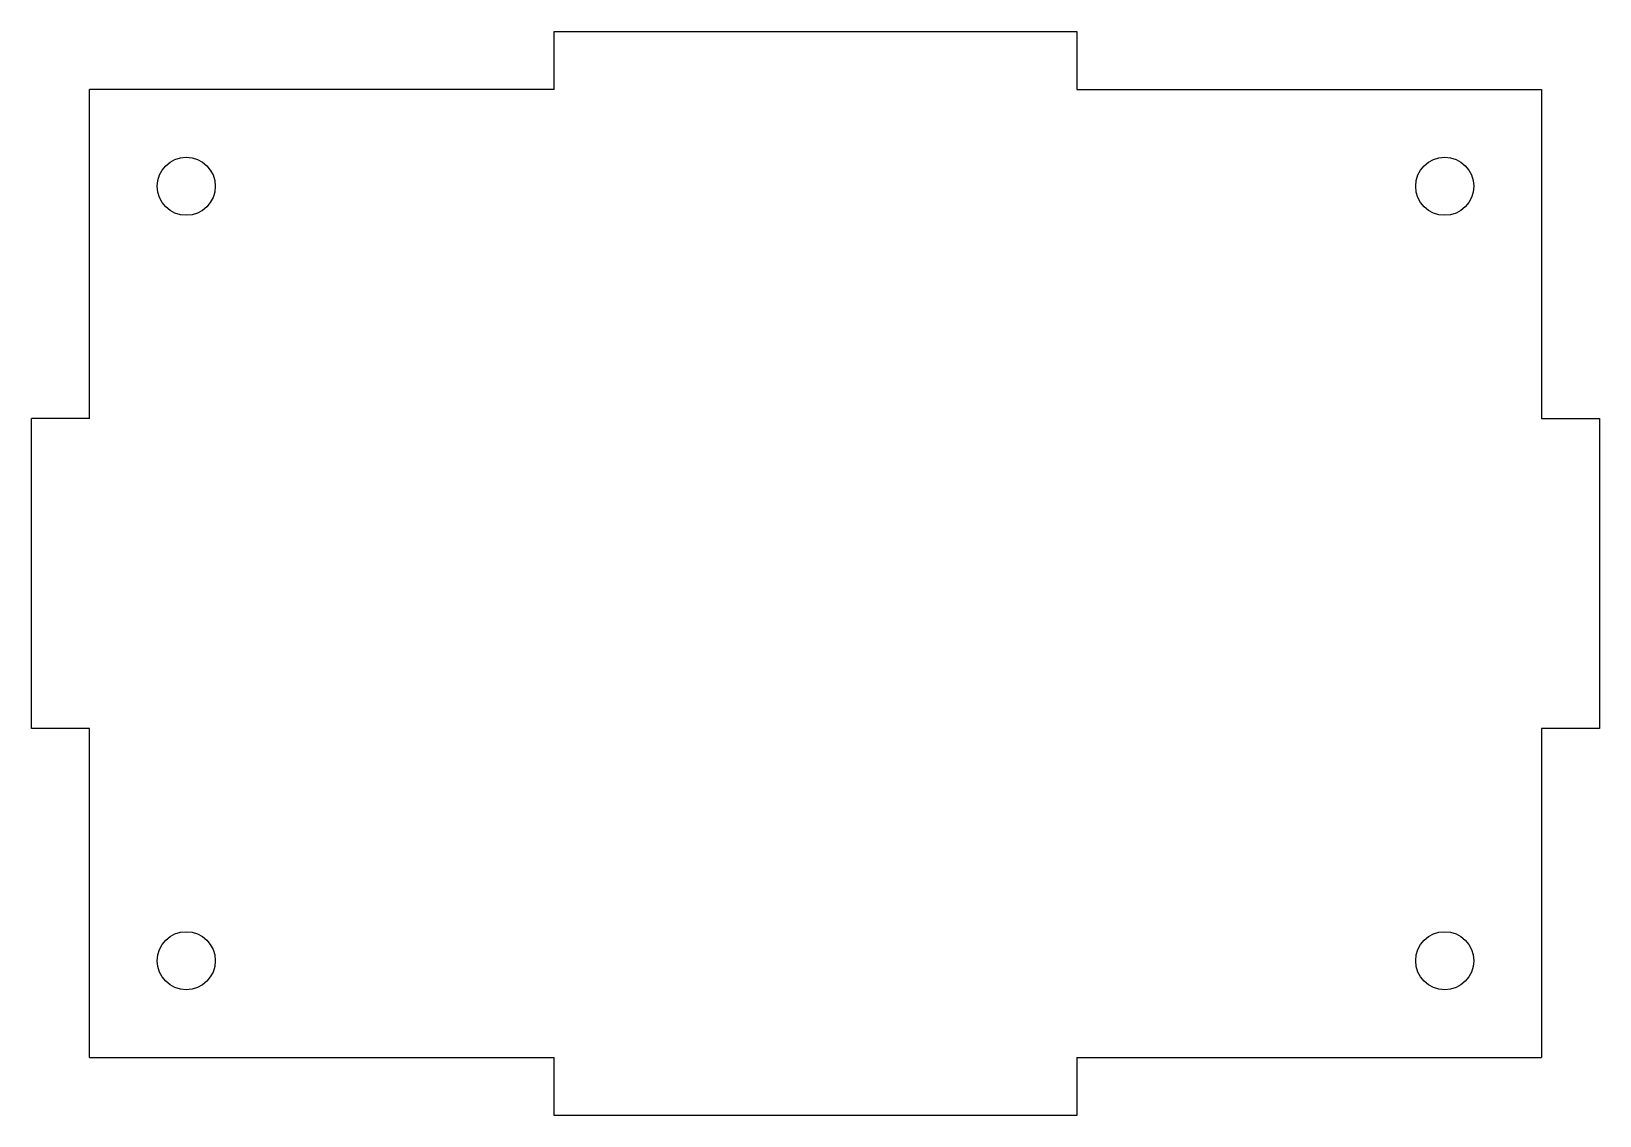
# Model space of a CAD drawing. Header units: millimetres. Extents: x 6170 to 6251, y 963.4 to 1019.4.
import ezdxf

# ---------------------------------------------------------------- set-up
doc = ezdxf.new("R2010")
doc.units = ezdxf.units.MM

msp = doc.modelspace()

# ---------------------------------------------------------------- linework, layer by layer
for p, q in [((6197.009, 1016.38), (6197.009, 1019.38)), ((6197.009, 1019.38), (6224.009, 1019.38)), ((6224.009, 1019.38), (6224.009, 1016.38)), ((6173.009, 999.38), (6173.009, 1016.38)), ((6197.009, 1016.38), (6173.009, 1016.38)), ((6224.009, 1016.38), (6248.009, 1016.38)), ((6248.009, 1016.38), (6248.009, 999.38)), ((6170.009, 983.38), (6170.009, 999.38)), ((6173.009, 999.38), (6170.009, 999.38)), ((6248.009, 999.38), (6251.009, 999.38)), ((6251.009, 999.38), (6251.009, 983.38)), ((6173.009, 983.38), (6170.009, 983.38)), ((6173.009, 966.38), (6173.009, 983.38)), ((6251.009, 983.38), (6248.009, 983.38)), ((6248.009, 983.38), (6248.009, 966.38)), ((6173.009, 966.38), (6197.009, 966.38)), ((6197.009, 963.38), (6197.009, 966.38)), ((6224.009, 966.38), (6224.009, 963.38)), ((6224.009, 966.38), (6248.009, 966.38)), ((6224.009, 963.38), (6197.009, 963.38))]:
    msp.add_line(p, q)
for centre in [(6178.009, 1011.38), (6243.009, 1011.38), (6178.009, 971.38), (6243.009, 971.38)]:
    msp.add_circle(centre, 1.5)

doc.saveas('drawing.dxf')
